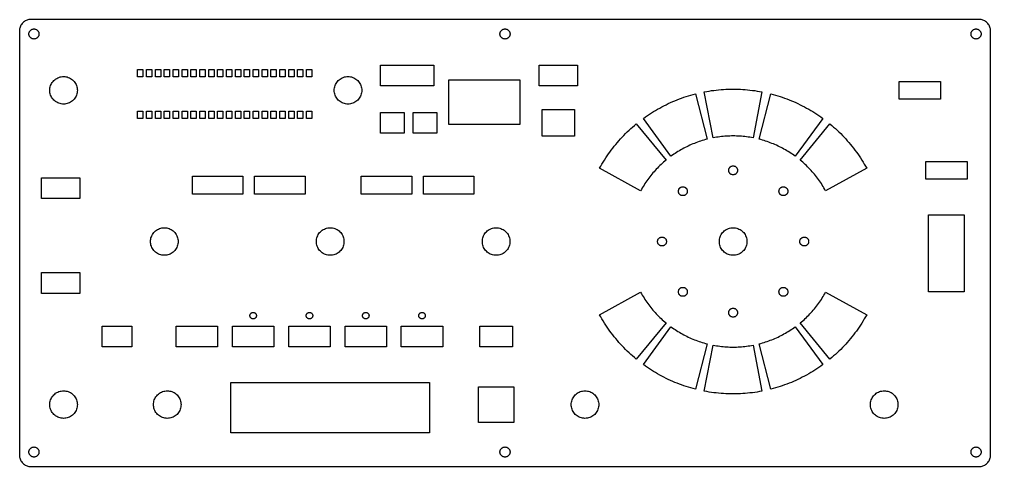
# Model space of a CAD drawing. Extents: x 3 to 331, y 3 to 154.
import ezdxf

# ---------------------------------------------------------------- set-up
doc = ezdxf.new("R2010")
doc.units = 0
doc.layers.get('0').update_dxf_attribs({"linetype": 'CONTINUOUS'})

msp = doc.modelspace()

# ---------------------------------------------------------------- linework, layer by layer
for points in [[(327, 3.1), (327.34, 3.11484), (327.677, 3.15925), (328.009, 3.23289), (328.334, 3.3352), (328.648, 3.4654), (328.95, 3.6225), (329.237, 3.80531), (329.507, 4.01243), (329.758, 4.24228), (329.988, 4.49313), (330.195, 4.76305), (330.377, 5.05), (330.535, 5.35179), (330.665, 5.66612), (330.767, 5.99061), (330.841, 6.32277), (330.885, 6.66009), (330.9, 7), (330.9, 150), (330.885, 150.34), (330.841, 150.677), (330.767, 151.009), (330.665, 151.334), (330.535, 151.648), (330.377, 151.95), (330.195, 152.237), (329.988, 152.507), (329.758, 152.758), (329.507, 152.988), (329.237, 153.195), (328.95, 153.377), (328.648, 153.535), (328.334, 153.665), (328.009, 153.767), (327.677, 153.841), (327.34, 153.885), (327, 153.9), (7, 153.9), (6.66009, 153.885), (6.32277, 153.841), (5.99061, 153.767), (5.66612, 153.665), (5.35179, 153.535), (5.05, 153.377), (4.76305, 153.195), (4.49313, 152.988), (4.24228, 152.758), (4.01243, 152.507), (3.80531, 152.237), (3.6225, 151.95), (3.4654, 151.648), (3.3352, 151.334), (3.23289, 151.009), (3.15925, 150.677), (3.11484, 150.34), (3.1, 150), (3.1, 7), (3.11484, 6.66009), (3.15925, 6.32277), (3.23289, 5.99061), (3.3352, 5.66612), (3.4654, 5.35179), (3.6225, 5.05), (3.80531, 4.76305), (4.01243, 4.49313), (4.24228, 4.24228), (4.49313, 4.01243), (4.76305, 3.80531), (5.05, 3.6225), (5.35179, 3.4654), (5.66612, 3.3352), (5.99061, 3.23289), (6.32277, 3.15925), (6.66009, 3.11484), (7, 3.1)], [(7.85184, 147.306), (7.7048, 147.326), (7.56001, 147.358), (7.41857, 147.403), (7.28155, 147.459), (7.15, 147.528), (7.02492, 147.607), (6.90726, 147.698), (6.79792, 147.798), (6.69772, 147.907), (6.60744, 148.025), (6.52776, 148.15), (6.45928, 148.282), (6.40252, 148.419), (6.35793, 148.56), (6.32583, 148.705), (6.30647, 148.852), (6.3, 149), (6.30647, 149.148), (6.32583, 149.295), (6.35793, 149.44), (6.40252, 149.581), (6.45928, 149.718), (6.52776, 149.85), (6.60744, 149.975), (6.69772, 150.093), (6.79792, 150.202), (6.90726, 150.302), (7.02492, 150.393), (7.15, 150.472), (7.28155, 150.541), (7.41857, 150.597), (7.56001, 150.642), (7.7048, 150.674), (7.85184, 150.694), (8, 150.7), (8.14816, 150.694), (8.2952, 150.674), (8.43999, 150.642), (8.58143, 150.597), (8.71845, 150.541), (8.85, 150.472), (8.97508, 150.393), (9.09274, 150.302), (9.20208, 150.202), (9.30228, 150.093), (9.39256, 149.975), (9.47224, 149.85), (9.54072, 149.718), (9.59748, 149.581), (9.64207, 149.44), (9.67417, 149.295), (9.69353, 149.148), (9.7, 149), (9.69353, 148.852), (9.67417, 148.705), (9.64207, 148.56), (9.59748, 148.419), (9.54072, 148.282), (9.47224, 148.15), (9.39256, 148.025), (9.30228, 147.907), (9.20208, 147.798), (9.09274, 147.698), (8.97508, 147.607), (8.85, 147.528), (8.71845, 147.459), (8.58143, 147.403), (8.43999, 147.358), (8.2952, 147.326), (8.14816, 147.306), (8, 147.3)], [(166.852, 147.306), (166.705, 147.326), (166.56, 147.358), (166.419, 147.403), (166.282, 147.459), (166.15, 147.528), (166.025, 147.607), (165.907, 147.698), (165.798, 147.798), (165.698, 147.907), (165.607, 148.025), (165.528, 148.15), (165.459, 148.282), (165.403, 148.419), (165.358, 148.56), (165.326, 148.705), (165.306, 148.852), (165.3, 149), (165.306, 149.148), (165.326, 149.295), (165.358, 149.44), (165.403, 149.581), (165.459, 149.718), (165.528, 149.85), (165.607, 149.975), (165.698, 150.093), (165.798, 150.202), (165.907, 150.302), (166.025, 150.393), (166.15, 150.472), (166.282, 150.541), (166.419, 150.597), (166.56, 150.642), (166.705, 150.674), (166.852, 150.694), (167, 150.7), (167.148, 150.694), (167.295, 150.674), (167.44, 150.642), (167.581, 150.597), (167.718, 150.541), (167.85, 150.472), (167.975, 150.393), (168.093, 150.302), (168.202, 150.202), (168.302, 150.093), (168.393, 149.975), (168.472, 149.85), (168.541, 149.718), (168.597, 149.581), (168.642, 149.44), (168.674, 149.295), (168.694, 149.148), (168.7, 149), (168.694, 148.852), (168.674, 148.705), (168.642, 148.56), (168.597, 148.419), (168.541, 148.282), (168.472, 148.15), (168.393, 148.025), (168.302, 147.907), (168.202, 147.798), (168.093, 147.698), (167.975, 147.607), (167.85, 147.528), (167.718, 147.459), (167.581, 147.403), (167.44, 147.358), (167.295, 147.326), (167.148, 147.306), (167, 147.3)], [(325.852, 147.306), (325.705, 147.326), (325.56, 147.358), (325.419, 147.403), (325.282, 147.459), (325.15, 147.528), (325.025, 147.607), (324.907, 147.698), (324.798, 147.798), (324.698, 147.907), (324.607, 148.025), (324.528, 148.15), (324.459, 148.282), (324.403, 148.419), (324.358, 148.56), (324.326, 148.705), (324.306, 148.852), (324.3, 149), (324.306, 149.148), (324.326, 149.295), (324.358, 149.44), (324.403, 149.581), (324.459, 149.718), (324.528, 149.85), (324.607, 149.975), (324.698, 150.093), (324.798, 150.202), (324.907, 150.302), (325.025, 150.393), (325.15, 150.472), (325.282, 150.541), (325.419, 150.597), (325.56, 150.642), (325.705, 150.674), (325.852, 150.694), (326, 150.7), (326.148, 150.694), (326.295, 150.674), (326.44, 150.642), (326.581, 150.597), (326.718, 150.541), (326.85, 150.472), (326.975, 150.393), (327.093, 150.302), (327.202, 150.202), (327.302, 150.093), (327.393, 149.975), (327.472, 149.85), (327.541, 149.718), (327.597, 149.581), (327.642, 149.44), (327.674, 149.295), (327.694, 149.148), (327.7, 149), (327.694, 148.852), (327.674, 148.705), (327.642, 148.56), (327.597, 148.419), (327.541, 148.282), (327.472, 148.15), (327.393, 148.025), (327.302, 147.907), (327.202, 147.798), (327.093, 147.698), (326.975, 147.607), (326.85, 147.528), (326.718, 147.459), (326.581, 147.403), (326.44, 147.358), (326.295, 147.326), (326.148, 147.306), (326, 147.3)], [(125, 131.5), (125, 138.5), (143, 138.5), (143, 131.5)], [(178.5, 131.5), (178.5, 138.5), (191.5, 138.5), (191.5, 131.5)], [(17.5947, 125.368), (17.1925, 125.421), (16.7965, 125.508), (16.4096, 125.63), (16.0348, 125.786), (15.675, 125.973), (15.3329, 126.191), (15.011, 126.438), (14.712, 126.712), (14.4379, 127.011), (14.1909, 127.333), (13.973, 127.675), (13.7857, 128.035), (13.6304, 128.41), (13.5084, 128.796), (13.4206, 129.193), (13.3677, 129.595), (13.35, 130), (13.3677, 130.405), (13.4206, 130.807), (13.5084, 131.204), (13.6304, 131.59), (13.7857, 131.965), (13.973, 132.325), (14.1909, 132.667), (14.4379, 132.989), (14.712, 133.288), (15.011, 133.562), (15.3329, 133.809), (15.675, 134.027), (16.0348, 134.214), (16.4096, 134.37), (16.7965, 134.492), (17.1925, 134.579), (17.5947, 134.632), (18, 134.65), (18.4053, 134.632), (18.8075, 134.579), (19.2035, 134.492), (19.5904, 134.37), (19.9652, 134.214), (20.325, 134.027), (20.6671, 133.809), (20.989, 133.562), (21.288, 133.288), (21.5621, 132.989), (21.8091, 132.667), (22.027, 132.325), (22.2143, 131.965), (22.3696, 131.59), (22.4916, 131.204), (22.5794, 130.807), (22.6323, 130.405), (22.65, 130), (22.6323, 129.595), (22.5794, 129.193), (22.4916, 128.796), (22.3696, 128.41), (22.2143, 128.035), (22.027, 127.675), (21.8091, 127.333), (21.5621, 127.011), (21.288, 126.712), (20.989, 126.438), (20.6671, 126.191), (20.325, 125.973), (19.9652, 125.786), (19.5904, 125.63), (19.2035, 125.508), (18.8075, 125.421), (18.4053, 125.368), (18, 125.35)], [(43, 134.5), (43, 137), (44.8, 137), (44.8, 134.5)], [(46, 134.5), (46, 137), (47.8, 137), (47.8, 134.5)], [(49, 134.5), (49, 137), (50.8, 137), (50.8, 134.5)], [(52, 134.5), (52, 137), (53.8, 137), (53.8, 134.5)], [(55, 134.5), (55, 137), (56.8, 137), (56.8, 134.5)], [(58, 134.5), (58, 137), (59.8, 137), (59.8, 134.5)], [(61, 134.5), (61, 137), (62.8, 137), (62.8, 134.5)], [(64, 134.5), (64, 137), (65.8, 137), (65.8, 134.5)], [(67, 134.5), (67, 137), (68.8, 137), (68.8, 134.5)], [(70, 134.5), (70, 137), (71.8, 137), (71.8, 134.5)], [(73, 134.5), (73, 137), (74.8, 137), (74.8, 134.5)], [(76, 134.5), (76, 137), (77.8, 137), (77.8, 134.5)], [(79, 134.5), (79, 137), (80.8, 137), (80.8, 134.5)], [(82, 134.5), (82, 137), (83.8, 137), (83.8, 134.5)], [(85, 134.5), (85, 137), (86.8, 137), (86.8, 134.5)], [(88, 134.5), (88, 137), (89.8, 137), (89.8, 134.5)], [(91, 134.5), (91, 137), (92.8, 137), (92.8, 134.5)], [(94, 134.5), (94, 137), (95.8, 137), (95.8, 134.5)], [(97, 134.5), (97, 137), (98.8, 137), (98.8, 134.5)], [(100, 134.5), (100, 137), (101.8, 137), (101.8, 134.5)], [(113.595, 125.368), (113.193, 125.421), (112.796, 125.508), (112.41, 125.63), (112.035, 125.786), (111.675, 125.973), (111.333, 126.191), (111.011, 126.438), (110.712, 126.712), (110.438, 127.011), (110.191, 127.333), (109.973, 127.675), (109.786, 128.035), (109.63, 128.41), (109.508, 128.796), (109.421, 129.193), (109.368, 129.595), (109.35, 130), (109.368, 130.405), (109.421, 130.807), (109.508, 131.204), (109.63, 131.59), (109.786, 131.965), (109.973, 132.325), (110.191, 132.667), (110.438, 132.989), (110.712, 133.288), (111.011, 133.562), (111.333, 133.809), (111.675, 134.027), (112.035, 134.214), (112.41, 134.37), (112.796, 134.492), (113.193, 134.579), (113.595, 134.632), (114, 134.65), (114.405, 134.632), (114.807, 134.579), (115.204, 134.492), (115.59, 134.37), (115.965, 134.214), (116.325, 134.027), (116.667, 133.809), (116.989, 133.562), (117.288, 133.288), (117.562, 132.989), (117.809, 132.667), (118.027, 132.325), (118.214, 131.965), (118.37, 131.59), (118.492, 131.204), (118.579, 130.807), (118.632, 130.405), (118.65, 130), (118.632, 129.595), (118.579, 129.193), (118.492, 128.796), (118.37, 128.41), (118.214, 128.035), (118.027, 127.675), (117.809, 127.333), (117.562, 127.011), (117.288, 126.712), (116.989, 126.438), (116.667, 126.191), (116.325, 125.973), (115.965, 125.786), (115.59, 125.63), (115.204, 125.508), (114.807, 125.421), (114.405, 125.368), (114, 125.35)], [(148, 118.5), (148, 133.5), (172, 133.5), (172, 118.5)], [(300, 127), (300, 133), (314, 133), (314, 127)], [(213.715, 120.531), (214.377, 121.006), (215.047, 121.47), (215.724, 121.924), (216.408, 122.366), (217.099, 122.798), (217.797, 123.219), (218.501, 123.629), (219.212, 124.028), (219.929, 124.415), (220.652, 124.791), (221.38, 125.155), (222.115, 125.508), (222.855, 125.849), (223.6, 126.179), (224.351, 126.496), (225.106, 126.802), (225.866, 127.095), (226.631, 127.376), (227.4, 127.646), (228.173, 127.903), (228.951, 128.148), (229.732, 128.38), (230.516, 128.6), (231.304, 128.807), (235.207, 113.497), (234.661, 113.353), (234.118, 113.201), (233.577, 113.04), (233.038, 112.87), (232.503, 112.692), (231.97, 112.506), (231.441, 112.311), (230.914, 112.108), (230.391, 111.896), (229.871, 111.676), (229.355, 111.448), (228.842, 111.212), (228.334, 110.968), (227.829, 110.715), (227.328, 110.455), (226.831, 110.187), (226.339, 109.91), (225.851, 109.627), (225.368, 109.335), (224.89, 109.036), (224.416, 108.729), (223.947, 108.415), (223.483, 108.093), (223.025, 107.764)], [(250.177, 114.06), (249.62, 114.154), (249.062, 114.238), (248.503, 114.314), (247.943, 114.381), (247.381, 114.439), (246.819, 114.488), (246.256, 114.528), (245.693, 114.56), (245.129, 114.582), (244.564, 114.596), (244, 114.6), (243.436, 114.596), (242.871, 114.582), (242.307, 114.56), (241.744, 114.528), (241.181, 114.488), (240.619, 114.439), (240.057, 114.381), (239.497, 114.314), (238.938, 114.238), (238.38, 114.154), (237.823, 114.06), (237.268, 113.958), (234.28, 129.473), (235.082, 129.62), (235.885, 129.755), (236.691, 129.878), (237.499, 129.987), (238.308, 130.084), (239.118, 130.168), (239.93, 130.239), (240.743, 130.297), (241.556, 130.342), (242.371, 130.374), (243.185, 130.394), (244, 130.4), (244.815, 130.394), (245.629, 130.374), (246.444, 130.342), (247.257, 130.297), (248.07, 130.239), (248.882, 130.168), (249.692, 130.084), (250.501, 129.987), (251.309, 129.878), (252.115, 129.755), (252.918, 129.62), (253.72, 129.473), (250.732, 113.958)], [(264.517, 108.093), (264.053, 108.415), (263.584, 108.729), (263.11, 109.036), (262.632, 109.335), (262.149, 109.627), (261.661, 109.91), (261.169, 110.187), (260.672, 110.455), (260.171, 110.715), (259.666, 110.968), (259.158, 111.212), (258.645, 111.448), (258.129, 111.676), (257.609, 111.896), (257.086, 112.108), (256.559, 112.311), (256.03, 112.506), (255.497, 112.692), (254.962, 112.87), (254.423, 113.04), (253.882, 113.201), (253.339, 113.353), (252.793, 113.497), (256.696, 128.807), (257.484, 128.6), (258.268, 128.38), (259.049, 128.148), (259.827, 127.903), (260.6, 127.646), (261.369, 127.376), (262.134, 127.095), (262.894, 126.802), (263.649, 126.496), (264.4, 126.179), (265.145, 125.849), (265.885, 125.508), (266.62, 125.155), (267.348, 124.791), (268.071, 124.415), (268.788, 124.028), (269.499, 123.629), (270.203, 123.219), (270.901, 122.798), (271.592, 122.366), (272.276, 121.924), (272.953, 121.47), (273.623, 121.006), (274.285, 120.531), (264.975, 107.764)], [(43, 120.5), (43, 123), (44.8, 123), (44.8, 120.5)], [(46, 120.5), (46, 123), (47.8, 123), (47.8, 120.5)], [(49, 120.5), (49, 123), (50.8, 123), (50.8, 120.5)], [(52, 120.5), (52, 123), (53.8, 123), (53.8, 120.5)], [(55, 120.5), (55, 123), (56.8, 123), (56.8, 120.5)], [(58, 120.5), (58, 123), (59.8, 123), (59.8, 120.5)], [(61, 120.5), (61, 123), (62.8, 123), (62.8, 120.5)], [(64, 120.5), (64, 123), (65.8, 123), (65.8, 120.5)], [(67, 120.5), (67, 123), (68.8, 123), (68.8, 120.5)], [(70, 120.5), (70, 123), (71.8, 123), (71.8, 120.5)], [(73, 120.5), (73, 123), (74.8, 123), (74.8, 120.5)], [(76, 120.5), (76, 123), (77.8, 123), (77.8, 120.5)], [(79, 120.5), (79, 123), (80.8, 123), (80.8, 120.5)], [(82, 120.5), (82, 123), (83.8, 123), (83.8, 120.5)], [(85, 120.5), (85, 123), (86.8, 123), (86.8, 120.5)], [(88, 120.5), (88, 123), (89.8, 123), (89.8, 120.5)], [(91, 120.5), (91, 123), (92.8, 123), (92.8, 120.5)], [(94, 120.5), (94, 123), (95.8, 123), (95.8, 120.5)], [(97, 120.5), (97, 123), (98.8, 123), (98.8, 120.5)], [(100, 120.5), (100, 123), (101.8, 123), (101.8, 120.5)], [(125, 115.5), (125, 122.5), (133, 122.5), (133, 115.5)], [(136, 115.5), (136, 122.5), (144, 122.5), (144, 115.5)], [(179.5, 114.5), (179.5, 123.5), (190.5, 123.5), (190.5, 114.5)], [(198.915, 103.683), (199.312, 104.395), (199.72, 105.1), (200.139, 105.799), (200.57, 106.491), (201.011, 107.176), (201.463, 107.854), (201.926, 108.525), (202.399, 109.188), (202.883, 109.844), (203.377, 110.492), (203.881, 111.132), (204.396, 111.764), (204.92, 112.387), (205.454, 113.003), (205.998, 113.609), (206.551, 114.208), (207.114, 114.797), (207.686, 115.377), (208.268, 115.948), (208.858, 116.51), (209.457, 117.062), (210.065, 117.605), (210.681, 118.138), (211.306, 118.662), (221.356, 106.47), (220.923, 106.107), (220.496, 105.738), (220.075, 105.362), (219.66, 104.98), (219.252, 104.591), (218.849, 104.195), (218.453, 103.793), (218.063, 103.385), (217.68, 102.971), (217.303, 102.55), (216.933, 102.124), (216.57, 101.692), (216.213, 101.255), (215.864, 100.811), (215.522, 100.363), (215.187, 99.9084), (214.859, 99.449), (214.538, 98.9845), (214.225, 98.5149), (213.92, 98.0404), (213.622, 97.5612), (213.331, 97.0773), (213.049, 96.5888), (212.774, 96.096)], [(274.951, 96.5888), (274.669, 97.0773), (274.378, 97.5612), (274.08, 98.0404), (273.775, 98.5149), (273.462, 98.9845), (273.141, 99.449), (272.813, 99.9084), (272.478, 100.363), (272.136, 100.811), (271.787, 101.255), (271.43, 101.692), (271.067, 102.124), (270.697, 102.55), (270.32, 102.971), (269.937, 103.385), (269.547, 103.793), (269.151, 104.195), (268.748, 104.591), (268.34, 104.98), (267.925, 105.362), (267.504, 105.738), (267.077, 106.107), (266.644, 106.47), (276.694, 118.662), (277.319, 118.138), (277.935, 117.605), (278.543, 117.062), (279.142, 116.51), (279.732, 115.948), (280.314, 115.377), (280.886, 114.797), (281.449, 114.208), (282.002, 113.609), (282.546, 113.003), (283.08, 112.387), (283.604, 111.764), (284.119, 111.132), (284.623, 110.492), (285.117, 109.844), (285.601, 109.188), (286.074, 108.525), (286.537, 107.854), (286.989, 107.176), (287.43, 106.491), (287.861, 105.799), (288.28, 105.1), (288.688, 104.395), (289.085, 103.683), (275.226, 96.096)], [(309, 100), (309, 106), (323, 106), (323, 100)], [(243.869, 101.506), (243.74, 101.523), (243.612, 101.551), (243.487, 101.59), (243.366, 101.641), (243.25, 101.701), (243.14, 101.771), (243.036, 101.851), (242.939, 101.939), (242.851, 102.036), (242.771, 102.14), (242.701, 102.25), (242.641, 102.366), (242.59, 102.487), (242.551, 102.612), (242.523, 102.74), (242.506, 102.869), (242.5, 103), (242.506, 103.131), (242.523, 103.26), (242.551, 103.388), (242.59, 103.513), (242.641, 103.634), (242.701, 103.75), (242.771, 103.86), (242.851, 103.964), (242.939, 104.061), (243.036, 104.149), (243.14, 104.229), (243.25, 104.299), (243.366, 104.359), (243.487, 104.41), (243.612, 104.449), (243.74, 104.477), (243.869, 104.494), (244, 104.5), (244.131, 104.494), (244.26, 104.477), (244.388, 104.449), (244.513, 104.41), (244.634, 104.359), (244.75, 104.299), (244.86, 104.229), (244.964, 104.149), (245.061, 104.061), (245.149, 103.964), (245.229, 103.86), (245.299, 103.75), (245.359, 103.634), (245.41, 103.513), (245.449, 103.388), (245.477, 103.26), (245.494, 103.131), (245.5, 103), (245.494, 102.869), (245.477, 102.74), (245.449, 102.612), (245.41, 102.487), (245.359, 102.366), (245.299, 102.25), (245.229, 102.14), (245.149, 102.036), (245.061, 101.939), (244.964, 101.851), (244.86, 101.771), (244.75, 101.701), (244.634, 101.641), (244.513, 101.59), (244.388, 101.551), (244.26, 101.523), (244.131, 101.506), (244, 101.5)], [(10.5, 93.5), (10.5, 100.5), (23.5, 100.5), (23.5, 93.5)], [(61.5, 95), (61.5, 101), (78.5, 101), (78.5, 95)], [(82.5, 95), (82.5, 101), (99.5, 101), (99.5, 95)], [(118.5, 95), (118.5, 101), (135.5, 101), (135.5, 95)], [(139.5, 95), (139.5, 101), (156.5, 101), (156.5, 95)], [(226.899, 94.4763), (226.769, 94.4934), (226.641, 94.5217), (226.516, 94.561), (226.396, 94.6111), (226.279, 94.6715), (226.169, 94.7418), (226.065, 94.8215), (225.969, 94.9099), (225.88, 95.0064), (225.801, 95.1102), (225.73, 95.2206), (225.67, 95.3366), (225.62, 95.4575), (225.581, 95.5823), (225.552, 95.7101), (225.535, 95.8398), (225.529, 95.9706), (225.535, 96.1013), (225.552, 96.231), (225.581, 96.3588), (225.62, 96.4836), (225.67, 96.6045), (225.73, 96.7206), (225.801, 96.8309), (225.88, 96.9347), (225.969, 97.0312), (226.065, 97.1196), (226.169, 97.1993), (226.279, 97.2696), (226.396, 97.33), (226.516, 97.3801), (226.641, 97.4195), (226.769, 97.4478), (226.899, 97.4649), (227.029, 97.4706), (227.16, 97.4649), (227.29, 97.4478), (227.418, 97.4195), (227.542, 97.3801), (227.663, 97.33), (227.779, 97.2696), (227.89, 97.1993), (227.994, 97.1196), (228.09, 97.0312), (228.179, 96.9347), (228.258, 96.8309), (228.328, 96.7206), (228.389, 96.6045), (228.439, 96.4836), (228.478, 96.3588), (228.507, 96.231), (228.524, 96.1013), (228.529, 95.9706), (228.524, 95.8398), (228.507, 95.7101), (228.478, 95.5823), (228.439, 95.4575), (228.389, 95.3366), (228.328, 95.2206), (228.258, 95.1102), (228.179, 95.0064), (228.09, 94.9099), (227.994, 94.8215), (227.89, 94.7418), (227.779, 94.6715), (227.663, 94.6111), (227.542, 94.561), (227.418, 94.5217), (227.29, 94.4934), (227.16, 94.4763), (227.029, 94.4706)], [(260.84, 94.4763), (260.71, 94.4934), (260.582, 94.5217), (260.458, 94.561), (260.337, 94.6111), (260.221, 94.6715), (260.11, 94.7418), (260.006, 94.8215), (259.91, 94.9099), (259.821, 95.0064), (259.742, 95.1102), (259.672, 95.2206), (259.611, 95.3366), (259.561, 95.4575), (259.522, 95.5823), (259.493, 95.7101), (259.476, 95.8398), (259.471, 95.9706), (259.476, 96.1013), (259.493, 96.231), (259.522, 96.3588), (259.561, 96.4836), (259.611, 96.6045), (259.672, 96.7206), (259.742, 96.8309), (259.821, 96.9347), (259.91, 97.0312), (260.006, 97.1196), (260.11, 97.1993), (260.221, 97.2696), (260.337, 97.33), (260.458, 97.3801), (260.582, 97.4195), (260.71, 97.4478), (260.84, 97.4649), (260.971, 97.4706), (261.101, 97.4649), (261.231, 97.4478), (261.359, 97.4195), (261.484, 97.3801), (261.604, 97.33), (261.721, 97.2696), (261.831, 97.1993), (261.935, 97.1196), (262.031, 97.0312), (262.12, 96.9347), (262.199, 96.8309), (262.27, 96.7206), (262.33, 96.6045), (262.38, 96.4836), (262.419, 96.3588), (262.448, 96.231), (262.465, 96.1013), (262.471, 95.9706), (262.465, 95.8398), (262.448, 95.7101), (262.419, 95.5823), (262.38, 95.4575), (262.33, 95.3366), (262.27, 95.2206), (262.199, 95.1102), (262.12, 95.0064), (262.031, 94.9099), (261.935, 94.8215), (261.831, 94.7418), (261.721, 94.6715), (261.604, 94.6111), (261.484, 94.561), (261.359, 94.5217), (261.231, 94.4934), (261.101, 94.4763), (260.971, 94.4706)], [(310, 62), (310, 88), (322, 88), (322, 62)], [(51.5947, 74.3677), (51.1925, 74.4206), (50.7965, 74.5084), (50.4096, 74.6304), (50.0348, 74.7857), (49.675, 74.973), (49.3329, 75.1909), (49.011, 75.4379), (48.712, 75.712), (48.4379, 76.011), (48.1909, 76.3329), (47.973, 76.675), (47.7857, 77.0348), (47.6304, 77.4096), (47.5084, 77.7965), (47.4206, 78.1925), (47.3677, 78.5947), (47.35, 79), (47.3677, 79.4053), (47.4206, 79.8075), (47.5084, 80.2035), (47.6304, 80.5904), (47.7857, 80.9652), (47.973, 81.325), (48.1909, 81.6671), (48.4379, 81.989), (48.712, 82.288), (49.011, 82.5621), (49.3329, 82.8091), (49.675, 83.027), (50.0348, 83.2143), (50.4096, 83.3696), (50.7965, 83.4916), (51.1925, 83.5794), (51.5947, 83.6323), (52, 83.65), (52.4053, 83.6323), (52.8075, 83.5794), (53.2035, 83.4916), (53.5904, 83.3696), (53.9652, 83.2143), (54.325, 83.027), (54.6671, 82.8091), (54.989, 82.5621), (55.288, 82.288), (55.5621, 81.989), (55.8091, 81.6671), (56.027, 81.325), (56.2143, 80.9652), (56.3696, 80.5904), (56.4916, 80.2035), (56.5794, 79.8075), (56.6323, 79.4053), (56.65, 79), (56.6323, 78.5947), (56.5794, 78.1925), (56.4916, 77.7965), (56.3696, 77.4096), (56.2143, 77.0348), (56.027, 76.675), (55.8091, 76.3329), (55.5621, 76.011), (55.288, 75.712), (54.989, 75.4379), (54.6671, 75.1909), (54.325, 74.973), (53.9652, 74.7857), (53.5904, 74.6304), (53.2035, 74.5084), (52.8075, 74.4206), (52.4053, 74.3677), (52, 74.35)], [(107.595, 74.3677), (107.193, 74.4206), (106.796, 74.5084), (106.41, 74.6304), (106.035, 74.7857), (105.675, 74.973), (105.333, 75.1909), (105.011, 75.4379), (104.712, 75.712), (104.438, 76.011), (104.191, 76.3329), (103.973, 76.675), (103.786, 77.0348), (103.63, 77.4096), (103.508, 77.7965), (103.421, 78.1925), (103.368, 78.5947), (103.35, 79), (103.368, 79.4053), (103.421, 79.8075), (103.508, 80.2035), (103.63, 80.5904), (103.786, 80.9652), (103.973, 81.325), (104.191, 81.6671), (104.438, 81.989), (104.712, 82.288), (105.011, 82.5621), (105.333, 82.8091), (105.675, 83.027), (106.035, 83.2143), (106.41, 83.3696), (106.796, 83.4916), (107.193, 83.5794), (107.595, 83.6323), (108, 83.65), (108.405, 83.6323), (108.807, 83.5794), (109.204, 83.4916), (109.59, 83.3696), (109.965, 83.2143), (110.325, 83.027), (110.667, 82.8091), (110.989, 82.5621), (111.288, 82.288), (111.562, 81.989), (111.809, 81.6671), (112.027, 81.325), (112.214, 80.9652), (112.37, 80.5904), (112.492, 80.2035), (112.579, 79.8075), (112.632, 79.4053), (112.65, 79), (112.632, 78.5947), (112.579, 78.1925), (112.492, 77.7965), (112.37, 77.4096), (112.214, 77.0348), (112.027, 76.675), (111.809, 76.3329), (111.562, 76.011), (111.288, 75.712), (110.989, 75.4379), (110.667, 75.1909), (110.325, 74.973), (109.965, 74.7857), (109.59, 74.6304), (109.204, 74.5084), (108.807, 74.4206), (108.405, 74.3677), (108, 74.35)], [(163.595, 74.3677), (163.193, 74.4206), (162.796, 74.5084), (162.41, 74.6304), (162.035, 74.7857), (161.675, 74.973), (161.333, 75.1909), (161.011, 75.4379), (160.712, 75.712), (160.438, 76.011), (160.191, 76.3329), (159.973, 76.675), (159.786, 77.0348), (159.63, 77.4096), (159.508, 77.7965), (159.421, 78.1925), (159.368, 78.5947), (159.35, 79), (159.368, 79.4053), (159.421, 79.8075), (159.508, 80.2035), (159.63, 80.5904), (159.786, 80.9652), (159.973, 81.325), (160.191, 81.6671), (160.438, 81.989), (160.712, 82.288), (161.011, 82.5621), (161.333, 82.8091), (161.675, 83.027), (162.035, 83.2143), (162.41, 83.3696), (162.796, 83.4916), (163.193, 83.5794), (163.595, 83.6323), (164, 83.65), (164.405, 83.6323), (164.807, 83.5794), (165.204, 83.4916), (165.59, 83.3696), (165.965, 83.2143), (166.325, 83.027), (166.667, 82.8091), (166.989, 82.5621), (167.288, 82.288), (167.562, 81.989), (167.809, 81.6671), (168.027, 81.325), (168.214, 80.9652), (168.37, 80.5904), (168.492, 80.2035), (168.579, 79.8075), (168.632, 79.4053), (168.65, 79), (168.632, 78.5947), (168.579, 78.1925), (168.492, 77.7965), (168.37, 77.4096), (168.214, 77.0348), (168.027, 76.675), (167.809, 76.3329), (167.562, 76.011), (167.288, 75.712), (166.989, 75.4379), (166.667, 75.1909), (166.325, 74.973), (165.965, 74.7857), (165.59, 74.6304), (165.204, 74.5084), (164.807, 74.4206), (164.405, 74.3677), (164, 74.35)], [(243.595, 74.3677), (243.193, 74.4206), (242.796, 74.5084), (242.41, 74.6304), (242.035, 74.7857), (241.675, 74.973), (241.333, 75.1909), (241.011, 75.4379), (240.712, 75.712), (240.438, 76.011), (240.191, 76.3329), (239.973, 76.675), (239.786, 77.0348), (239.63, 77.4096), (239.508, 77.7965), (239.421, 78.1925), (239.368, 78.5947), (239.35, 79), (239.368, 79.4053), (239.421, 79.8075), (239.508, 80.2035), (239.63, 80.5904), (239.786, 80.9652), (239.973, 81.325), (240.191, 81.6671), (240.438, 81.989), (240.712, 82.288), (241.011, 82.5621), (241.333, 82.8091), (241.675, 83.027), (242.035, 83.2143), (242.41, 83.3696), (242.796, 83.4916), (243.193, 83.5794), (243.595, 83.6323), (244, 83.65), (244.405, 83.6323), (244.807, 83.5794), (245.204, 83.4916), (245.59, 83.3696), (245.965, 83.2143), (246.325, 83.027), (246.667, 82.8091), (246.989, 82.5621), (247.288, 82.288), (247.562, 81.989), (247.809, 81.6671), (248.027, 81.325), (248.214, 80.9652), (248.37, 80.5904), (248.492, 80.2035), (248.579, 79.8075), (248.632, 79.4053), (248.65, 79), (248.632, 78.5947), (248.579, 78.1925), (248.492, 77.7965), (248.37, 77.4096), (248.214, 77.0348), (248.027, 76.675), (247.809, 76.3329), (247.562, 76.011), (247.288, 75.712), (246.989, 75.4379), (246.667, 75.1909), (246.325, 74.973), (245.965, 74.7857), (245.59, 74.6304), (245.204, 74.5084), (244.807, 74.4206), (244.405, 74.3677), (244, 74.35)], [(219.869, 77.5057), (219.74, 77.5228), (219.612, 77.5511), (219.487, 77.5905), (219.366, 77.6405), (219.25, 77.701), (219.14, 77.7713), (219.036, 77.8509), (218.939, 77.9393), (218.851, 78.0358), (218.771, 78.1396), (218.701, 78.25), (218.641, 78.3661), (218.59, 78.487), (218.551, 78.6118), (218.523, 78.7395), (218.506, 78.8693), (218.5, 79), (218.506, 79.1307), (218.523, 79.2605), (218.551, 79.3882), (218.59, 79.513), (218.641, 79.6339), (218.701, 79.75), (218.771, 79.8604), (218.851, 79.9642), (218.939, 80.0607), (219.036, 80.1491), (219.14, 80.2287), (219.25, 80.299), (219.366, 80.3595), (219.487, 80.4095), (219.612, 80.4489), (219.74, 80.4772), (219.869, 80.4943), (220, 80.5), (220.131, 80.4943), (220.26, 80.4772), (220.388, 80.4489), (220.513, 80.4095), (220.634, 80.3595), (220.75, 80.299), (220.86, 80.2287), (220.964, 80.1491), (221.061, 80.0607), (221.149, 79.9642), (221.229, 79.8604), (221.299, 79.75), (221.359, 79.6339), (221.41, 79.513), (221.449, 79.3882), (221.477, 79.2605), (221.494, 79.1307), (221.5, 79), (221.494, 78.8693), (221.477, 78.7395), (221.449, 78.6118), (221.41, 78.487), (221.359, 78.3661), (221.299, 78.25), (221.229, 78.1396), (221.149, 78.0358), (221.061, 77.9393), (220.964, 77.8509), (220.86, 77.7713), (220.75, 77.701), (220.634, 77.6405), (220.513, 77.5905), (220.388, 77.5511), (220.26, 77.5228), (220.131, 77.5057), (220, 77.5)], [(267.869, 77.5057), (267.74, 77.5228), (267.612, 77.5511), (267.487, 77.5905), (267.366, 77.6405), (267.25, 77.701), (267.14, 77.7713), (267.036, 77.8509), (266.939, 77.9393), (266.851, 78.0358), (266.771, 78.1396), (266.701, 78.25), (266.641, 78.3661), (266.59, 78.487), (266.551, 78.6118), (266.523, 78.7395), (266.506, 78.8693), (266.5, 79), (266.506, 79.1307), (266.523, 79.2605), (266.551, 79.3882), (266.59, 79.513), (266.641, 79.6339), (266.701, 79.75), (266.771, 79.8604), (266.851, 79.9642), (266.939, 80.0607), (267.036, 80.1491), (267.14, 80.2287), (267.25, 80.299), (267.366, 80.3595), (267.487, 80.4095), (267.612, 80.4489), (267.74, 80.4772), (267.869, 80.4943), (268, 80.5), (268.131, 80.4943), (268.26, 80.4772), (268.388, 80.4489), (268.513, 80.4095), (268.634, 80.3595), (268.75, 80.299), (268.86, 80.2287), (268.964, 80.1491), (269.061, 80.0607), (269.149, 79.9642), (269.229, 79.8604), (269.299, 79.75), (269.359, 79.6339), (269.41, 79.513), (269.449, 79.3882), (269.477, 79.2605), (269.494, 79.1307), (269.5, 79), (269.494, 78.8693), (269.477, 78.7395), (269.449, 78.6118), (269.41, 78.487), (269.359, 78.3661), (269.299, 78.25), (269.229, 78.1396), (269.149, 78.0358), (269.061, 77.9393), (268.964, 77.8509), (268.86, 77.7713), (268.75, 77.701), (268.634, 77.6405), (268.513, 77.5905), (268.388, 77.5511), (268.26, 77.5228), (268.131, 77.5057), (268, 77.5)], [(10.5, 61.5), (10.5, 68.5), (23.5, 68.5), (23.5, 61.5)], [(226.899, 60.5351), (226.769, 60.5522), (226.641, 60.5805), (226.516, 60.6199), (226.396, 60.67), (226.279, 60.7304), (226.169, 60.8007), (226.065, 60.8804), (225.969, 60.9688), (225.88, 61.0653), (225.801, 61.1691), (225.73, 61.2794), (225.67, 61.3955), (225.62, 61.5164), (225.581, 61.6412), (225.552, 61.769), (225.535, 61.8987), (225.529, 62.0294), (225.535, 62.1602), (225.552, 62.2899), (225.581, 62.4177), (225.62, 62.5425), (225.67, 62.6634), (225.73, 62.7794), (225.801, 62.8898), (225.88, 62.9936), (225.969, 63.0901), (226.065, 63.1785), (226.169, 63.2582), (226.279, 63.3285), (226.396, 63.3889), (226.516, 63.439), (226.641, 63.4783), (226.769, 63.5066), (226.899, 63.5237), (227.029, 63.5294), (227.16, 63.5237), (227.29, 63.5066), (227.418, 63.4783), (227.542, 63.439), (227.663, 63.3889), (227.779, 63.3285), (227.89, 63.2582), (227.994, 63.1785), (228.09, 63.0901), (228.179, 62.9936), (228.258, 62.8898), (228.328, 62.7794), (228.389, 62.6634), (228.439, 62.5425), (228.478, 62.4177), (228.507, 62.2899), (228.524, 62.1602), (228.529, 62.0294), (228.524, 61.8987), (228.507, 61.769), (228.478, 61.6412), (228.439, 61.5164), (228.389, 61.3955), (228.328, 61.2794), (228.258, 61.1691), (228.179, 61.0653), (228.09, 60.9688), (227.994, 60.8804), (227.89, 60.8007), (227.779, 60.7304), (227.663, 60.67), (227.542, 60.6199), (227.418, 60.5805), (227.29, 60.5522), (227.16, 60.5351), (227.029, 60.5294)], [(260.84, 60.5351), (260.71, 60.5522), (260.582, 60.5805), (260.458, 60.6199), (260.337, 60.67), (260.221, 60.7304), (260.11, 60.8007), (260.006, 60.8804), (259.91, 60.9688), (259.821, 61.0653), (259.742, 61.1691), (259.672, 61.2794), (259.611, 61.3955), (259.561, 61.5164), (259.522, 61.6412), (259.493, 61.769), (259.476, 61.8987), (259.471, 62.0294), (259.476, 62.1602), (259.493, 62.2899), (259.522, 62.4177), (259.561, 62.5425), (259.611, 62.6634), (259.672, 62.7794), (259.742, 62.8898), (259.821, 62.9936), (259.91, 63.0901), (260.006, 63.1785), (260.11, 63.2582), (260.221, 63.3285), (260.337, 63.3889), (260.458, 63.439), (260.582, 63.4783), (260.71, 63.5066), (260.84, 63.5237), (260.971, 63.5294), (261.101, 63.5237), (261.231, 63.5066), (261.359, 63.4783), (261.484, 63.439), (261.604, 63.3889), (261.721, 63.3285), (261.831, 63.2582), (261.935, 63.1785), (262.031, 63.0901), (262.12, 62.9936), (262.199, 62.8898), (262.27, 62.7794), (262.33, 62.6634), (262.38, 62.5425), (262.419, 62.4177), (262.448, 62.2899), (262.465, 62.1602), (262.471, 62.0294), (262.465, 61.8987), (262.448, 61.769), (262.419, 61.6412), (262.38, 61.5164), (262.33, 61.3955), (262.27, 61.2794), (262.199, 61.1691), (262.12, 61.0653), (262.031, 60.9688), (261.935, 60.8804), (261.831, 60.8007), (261.721, 60.7304), (261.604, 60.67), (261.484, 60.6199), (261.359, 60.5805), (261.231, 60.5522), (261.101, 60.5351), (260.971, 60.5294)], [(210.681, 39.8618), (210.065, 40.3949), (209.457, 40.9377), (208.858, 41.4901), (208.268, 42.0519), (207.686, 42.623), (207.114, 43.2032), (206.551, 43.7925), (205.998, 44.3906), (205.454, 44.9974), (204.92, 45.6127), (204.396, 46.2364), (203.881, 46.8684), (203.377, 47.5084), (202.883, 48.1563), (202.399, 48.812), (201.926, 49.4753), (201.463, 50.146), (201.011, 50.824), (200.57, 51.509), (200.139, 52.201), (199.72, 52.8996), (199.312, 53.6049), (198.915, 54.3165), (212.774, 61.904), (213.049, 61.4112), (213.331, 60.9227), (213.622, 60.4388), (213.92, 59.9596), (214.225, 59.4851), (214.538, 59.0155), (214.859, 58.551), (215.187, 58.0916), (215.522, 57.6375), (215.864, 57.1887), (216.213, 56.7454), (216.57, 56.3077), (216.933, 55.8757), (217.303, 55.4495), (217.68, 55.0293), (218.063, 54.615), (218.453, 54.2069), (218.849, 53.805), (219.252, 53.4095), (219.66, 53.0204), (220.075, 52.6378), (220.496, 52.2618), (220.923, 51.8926), (221.356, 51.5302), (211.306, 39.3385)], [(266.644, 51.5302), (267.077, 51.8926), (267.504, 52.2618), (267.925, 52.6378), (268.34, 53.0204), (268.748, 53.4095), (269.151, 53.805), (269.547, 54.2069), (269.937, 54.615), (270.32, 55.0293), (270.697, 55.4495), (271.067, 55.8757), (271.43, 56.3077), (271.787, 56.7454), (272.136, 57.1887), (272.478, 57.6375), (272.813, 58.0916), (273.141, 58.551), (273.462, 59.0155), (273.775, 59.4851), (274.08, 59.9596), (274.378, 60.4388), (274.669, 60.9227), (274.951, 61.4112), (275.226, 61.904), (289.085, 54.3165), (288.688, 53.6049), (288.28, 52.8996), (287.861, 52.201), (287.43, 51.509), (286.989, 50.824), (286.537, 50.146), (286.074, 49.4753), (285.601, 48.812), (285.117, 48.1563), (284.623, 47.5084), (284.119, 46.8684), (283.604, 46.2364), (283.08, 45.6127), (282.546, 44.9974), (282.002, 44.3906), (281.449, 43.7925), (280.886, 43.2032), (280.314, 42.623), (279.732, 42.0519), (279.142, 41.4901), (278.543, 40.9377), (277.935, 40.3949), (277.319, 39.8618), (276.694, 39.3385)], [(243.869, 53.5057), (243.74, 53.5228), (243.612, 53.5511), (243.487, 53.5905), (243.366, 53.6405), (243.25, 53.701), (243.14, 53.7713), (243.036, 53.8509), (242.939, 53.9393), (242.851, 54.0358), (242.771, 54.1396), (242.701, 54.25), (242.641, 54.3661), (242.59, 54.487), (242.551, 54.6118), (242.523, 54.7395), (242.506, 54.8693), (242.5, 55), (242.506, 55.1307), (242.523, 55.2605), (242.551, 55.3882), (242.59, 55.513), (242.641, 55.6339), (242.701, 55.75), (242.771, 55.8604), (242.851, 55.9642), (242.939, 56.0607), (243.036, 56.1491), (243.14, 56.2287), (243.25, 56.299), (243.366, 56.3595), (243.487, 56.4095), (243.612, 56.4489), (243.74, 56.4772), (243.869, 56.4943), (244, 56.5), (244.131, 56.4943), (244.26, 56.4772), (244.388, 56.4489), (244.513, 56.4095), (244.634, 56.3595), (244.75, 56.299), (244.86, 56.2287), (244.964, 56.1491), (245.061, 56.0607), (245.149, 55.9642), (245.229, 55.8604), (245.299, 55.75), (245.359, 55.6339), (245.41, 55.513), (245.449, 55.3882), (245.477, 55.2605), (245.494, 55.1307), (245.5, 55), (245.494, 54.8693), (245.477, 54.7395), (245.449, 54.6118), (245.41, 54.487), (245.359, 54.3661), (245.299, 54.25), (245.229, 54.1396), (245.149, 54.0358), (245.061, 53.9393), (244.964, 53.8509), (244.86, 53.7713), (244.75, 53.701), (244.634, 53.6405), (244.513, 53.5905), (244.388, 53.5511), (244.26, 53.5228), (244.131, 53.5057), (244, 53.5)], [(81.9041, 52.9042), (81.809, 52.9167), (81.7153, 52.9375), (81.6238, 52.9663), (81.5351, 53.0031), (81.45, 53.0474), (81.3691, 53.0989), (81.2929, 53.1574), (81.2222, 53.2222), (81.1574, 53.2929), (81.0989, 53.3691), (81.0474, 53.45), (81.0031, 53.5351), (80.9663, 53.6238), (80.9375, 53.7153), (80.9167, 53.809), (80.9042, 53.9041), (80.9, 54), (80.9042, 54.0959), (80.9167, 54.191), (80.9375, 54.2847), (80.9663, 54.3762), (81.0031, 54.4649), (81.0474, 54.55), (81.0989, 54.6309), (81.1574, 54.7071), (81.2222, 54.7778), (81.2929, 54.8426), (81.3691, 54.9011), (81.45, 54.9526), (81.5351, 54.9969), (81.6238, 55.0337), (81.7153, 55.0625), (81.809, 55.0833), (81.9041, 55.0958), (82, 55.1), (82.0959, 55.0958), (82.191, 55.0833), (82.2847, 55.0625), (82.3762, 55.0337), (82.4649, 54.9969), (82.55, 54.9526), (82.6309, 54.9011), (82.7071, 54.8426), (82.7778, 54.7778), (82.8426, 54.7071), (82.9011, 54.6309), (82.9526, 54.55), (82.9969, 54.4649), (83.0337, 54.3762), (83.0625, 54.2847), (83.0833, 54.191), (83.0958, 54.0959), (83.1, 54), (83.0958, 53.9041), (83.0833, 53.809), (83.0625, 53.7153), (83.0337, 53.6238), (82.9969, 53.5351), (82.9526, 53.45), (82.9011, 53.3691), (82.8426, 53.2929), (82.7778, 53.2222), (82.7071, 53.1574), (82.6309, 53.0989), (82.55, 53.0474), (82.4649, 53.0031), (82.3762, 52.9663), (82.2847, 52.9375), (82.191, 52.9167), (82.0959, 52.9042), (82, 52.9)], [(100.904, 52.9042), (100.809, 52.9167), (100.715, 52.9375), (100.624, 52.9663), (100.535, 53.0031), (100.45, 53.0474), (100.369, 53.0989), (100.293, 53.1574), (100.222, 53.2222), (100.157, 53.2929), (100.099, 53.3691), (100.047, 53.45), (100.003, 53.5351), (99.9663, 53.6238), (99.9375, 53.7153), (99.9167, 53.809), (99.9042, 53.9041), (99.9, 54), (99.9042, 54.0959), (99.9167, 54.191), (99.9375, 54.2847), (99.9663, 54.3762), (100.003, 54.4649), (100.047, 54.55), (100.099, 54.6309), (100.157, 54.7071), (100.222, 54.7778), (100.293, 54.8426), (100.369, 54.9011), (100.45, 54.9526), (100.535, 54.9969), (100.624, 55.0337), (100.715, 55.0625), (100.809, 55.0833), (100.904, 55.0958), (101, 55.1), (101.096, 55.0958), (101.191, 55.0833), (101.285, 55.0625), (101.376, 55.0337), (101.465, 54.9969), (101.55, 54.9526), (101.631, 54.9011), (101.707, 54.8426), (101.778, 54.7778), (101.843, 54.7071), (101.901, 54.6309), (101.953, 54.55), (101.997, 54.4649), (102.034, 54.3762), (102.063, 54.2847), (102.083, 54.191), (102.096, 54.0959), (102.1, 54), (102.096, 53.9041), (102.083, 53.809), (102.063, 53.7153), (102.034, 53.6238), (101.997, 53.5351), (101.953, 53.45), (101.901, 53.3691), (101.843, 53.2929), (101.778, 53.2222), (101.707, 53.1574), (101.631, 53.0989), (101.55, 53.0474), (101.465, 53.0031), (101.376, 52.9663), (101.285, 52.9375), (101.191, 52.9167), (101.096, 52.9042), (101, 52.9)], [(119.904, 52.9042), (119.809, 52.9167), (119.715, 52.9375), (119.624, 52.9663), (119.535, 53.0031), (119.45, 53.0474), (119.369, 53.0989), (119.293, 53.1574), (119.222, 53.2222), (119.157, 53.2929), (119.099, 53.3691), (119.047, 53.45), (119.003, 53.5351), (118.966, 53.6238), (118.937, 53.7153), (118.917, 53.809), (118.904, 53.9041), (118.9, 54), (118.904, 54.0959), (118.917, 54.191), (118.937, 54.2847), (118.966, 54.3762), (119.003, 54.4649), (119.047, 54.55), (119.099, 54.6309), (119.157, 54.7071), (119.222, 54.7778), (119.293, 54.8426), (119.369, 54.9011), (119.45, 54.9526), (119.535, 54.9969), (119.624, 55.0337), (119.715, 55.0625), (119.809, 55.0833), (119.904, 55.0958), (120, 55.1), (120.096, 55.0958), (120.191, 55.0833), (120.285, 55.0625), (120.376, 55.0337), (120.465, 54.9969), (120.55, 54.9526), (120.631, 54.9011), (120.707, 54.8426), (120.778, 54.7778), (120.843, 54.7071), (120.901, 54.6309), (120.953, 54.55), (120.997, 54.4649), (121.034, 54.3762), (121.063, 54.2847), (121.083, 54.191), (121.096, 54.0959), (121.1, 54), (121.096, 53.9041), (121.083, 53.809), (121.063, 53.7153), (121.034, 53.6238), (120.997, 53.5351), (120.953, 53.45), (120.901, 53.3691), (120.843, 53.2929), (120.778, 53.2222), (120.707, 53.1574), (120.631, 53.0989), (120.55, 53.0474), (120.465, 53.0031), (120.376, 52.9663), (120.285, 52.9375), (120.191, 52.9167), (120.096, 52.9042), (120, 52.9)], [(138.904, 52.9042), (138.809, 52.9167), (138.715, 52.9375), (138.624, 52.9663), (138.535, 53.0031), (138.45, 53.0474), (138.369, 53.0989), (138.293, 53.1574), (138.222, 53.2222), (138.157, 53.2929), (138.099, 53.3691), (138.047, 53.45), (138.003, 53.5351), (137.966, 53.6238), (137.937, 53.7153), (137.917, 53.809), (137.904, 53.9041), (137.9, 54), (137.904, 54.0959), (137.917, 54.191), (137.937, 54.2847), (137.966, 54.3762), (138.003, 54.4649), (138.047, 54.55), (138.099, 54.6309), (138.157, 54.7071), (138.222, 54.7778), (138.293, 54.8426), (138.369, 54.9011), (138.45, 54.9526), (138.535, 54.9969), (138.624, 55.0337), (138.715, 55.0625), (138.809, 55.0833), (138.904, 55.0958), (139, 55.1), (139.096, 55.0958), (139.191, 55.0833), (139.285, 55.0625), (139.376, 55.0337), (139.465, 54.9969), (139.55, 54.9526), (139.631, 54.9011), (139.707, 54.8426), (139.778, 54.7778), (139.843, 54.7071), (139.901, 54.6309), (139.953, 54.55), (139.997, 54.4649), (140.034, 54.3762), (140.063, 54.2847), (140.083, 54.191), (140.096, 54.0959), (140.1, 54), (140.096, 53.9041), (140.083, 53.809), (140.063, 53.7153), (140.034, 53.6238), (139.997, 53.5351), (139.953, 53.45), (139.901, 53.3691), (139.843, 53.2929), (139.778, 53.2222), (139.707, 53.1574), (139.631, 53.0989), (139.55, 53.0474), (139.465, 53.0031), (139.376, 52.9663), (139.285, 52.9375), (139.191, 52.9167), (139.096, 52.9042), (139, 52.9)], [(31, 43.5), (31, 50.5), (41, 50.5), (41, 43.5)], [(56, 43.5), (56, 50.5), (70, 50.5), (70, 43.5)], [(75, 43.5), (75, 50.5), (89, 50.5), (89, 43.5)], [(94, 43.5), (94, 50.5), (108, 50.5), (108, 43.5)], [(113, 43.5), (113, 50.5), (127, 50.5), (127, 43.5)], [(132, 43.5), (132, 50.5), (146, 50.5), (146, 43.5)], [(158.5, 43.5), (158.5, 50.5), (169.5, 50.5), (169.5, 43.5)], [(230.516, 29.4001), (229.732, 29.6201), (228.951, 29.8525), (228.173, 30.0972), (227.4, 30.3543), (226.631, 30.6236), (225.866, 30.905), (225.106, 31.1985), (224.351, 31.504), (223.6, 31.8215), (222.855, 32.1508), (222.115, 32.4919), (221.38, 32.8447), (220.652, 33.2091), (219.929, 33.5849), (219.212, 33.9723), (218.501, 34.3709), (217.797, 34.7807), (217.099, 35.2017), (216.408, 35.6336), (215.724, 36.0765), (215.047, 36.5301), (214.377, 36.9944), (213.715, 37.4693), (223.025, 50.2356), (223.483, 49.9067), (223.947, 49.5851), (224.416, 49.2709), (224.89, 48.9641), (225.368, 48.665), (225.851, 48.3734), (226.339, 48.0896), (226.831, 47.8135), (227.328, 47.5452), (227.829, 47.2849), (228.334, 47.0325), (228.842, 46.7882), (229.355, 46.5519), (229.871, 46.3238), (230.391, 46.1039), (230.914, 45.8923), (231.441, 45.6891), (231.97, 45.4941), (232.503, 45.3076), (233.038, 45.1296), (233.577, 44.9601), (234.118, 44.7991), (234.661, 44.6468), (235.207, 44.503), (231.304, 29.1926)], [(252.793, 44.503), (253.339, 44.6468), (253.882, 44.7991), (254.423, 44.9601), (254.962, 45.1296), (255.497, 45.3076), (256.03, 45.4941), (256.559, 45.6891), (257.086, 45.8923), (257.609, 46.1039), (258.129, 46.3238), (258.645, 46.5519), (259.158, 46.7882), (259.666, 47.0325), (260.171, 47.2849), (260.672, 47.5452), (261.169, 47.8135), (261.661, 48.0896), (262.149, 48.3734), (262.632, 48.665), (263.11, 48.9641), (263.584, 49.2709), (264.053, 49.5851), (264.517, 49.9067), (264.975, 50.2356), (274.285, 37.4693), (273.623, 36.9944), (272.953, 36.5301), (272.276, 36.0765), (271.592, 35.6336), (270.901, 35.2017), (270.203, 34.7807), (269.499, 34.3709), (268.788, 33.9723), (268.071, 33.5849), (267.348, 33.2091), (266.62, 32.8447), (265.885, 32.4919), (265.145, 32.1508), (264.4, 31.8215), (263.649, 31.504), (262.894, 31.1985), (262.134, 30.905), (261.369, 30.6236), (260.6, 30.3543), (259.827, 30.0972), (259.049, 29.8525), (258.268, 29.6201), (257.484, 29.4001), (256.696, 29.1926)], [(243.185, 27.6065), (242.371, 27.6258), (241.556, 27.6581), (240.743, 27.7033), (239.93, 27.7614), (239.118, 27.8324), (238.308, 27.9162), (237.499, 28.0128), (236.691, 28.1223), (235.885, 28.2446), (235.082, 28.3796), (234.28, 28.5273), (237.268, 44.0423), (237.823, 43.9399), (238.38, 43.8464), (238.938, 43.7618), (239.497, 43.6859), (240.057, 43.619), (240.619, 43.5609), (241.181, 43.5118), (241.744, 43.4716), (242.307, 43.4403), (242.871, 43.4179), (243.436, 43.4045), (244, 43.4), (244.564, 43.4045), (245.129, 43.4179), (245.693, 43.4403), (246.256, 43.4716), (246.819, 43.5118), (247.381, 43.5609), (247.943, 43.619), (248.503, 43.6859), (249.062, 43.7618), (249.62, 43.8464), (250.177, 43.9399), (250.732, 44.0423), (253.72, 28.5273), (252.918, 28.3796), (252.115, 28.2446), (251.309, 28.1223), (250.501, 28.0128), (249.692, 27.9162), (248.882, 27.8324), (248.07, 27.7614), (247.257, 27.7033), (246.444, 27.6581), (245.629, 27.6258), (244.815, 27.6065), (244, 27.6)], [(74.5, 14.5), (74.5, 31.5), (141.5, 31.5), (141.5, 14.5)], [(158, 18), (158, 30), (170, 30), (170, 18)], [(17.5947, 19.3677), (17.1925, 19.4206), (16.7965, 19.5084), (16.4096, 19.6304), (16.0348, 19.7857), (15.675, 19.973), (15.3329, 20.1909), (15.011, 20.4379), (14.712, 20.712), (14.4379, 21.011), (14.1909, 21.3329), (13.973, 21.675), (13.7857, 22.0348), (13.6304, 22.4096), (13.5084, 22.7965), (13.4206, 23.1925), (13.3677, 23.5947), (13.35, 24), (13.3677, 24.4053), (13.4206, 24.8075), (13.5084, 25.2035), (13.6304, 25.5904), (13.7857, 25.9652), (13.973, 26.325), (14.1909, 26.6671), (14.4379, 26.989), (14.712, 27.288), (15.011, 27.5621), (15.3329, 27.8091), (15.675, 28.027), (16.0348, 28.2143), (16.4096, 28.3696), (16.7965, 28.4916), (17.1925, 28.5794), (17.5947, 28.6323), (18, 28.65), (18.4053, 28.6323), (18.8075, 28.5794), (19.2035, 28.4916), (19.5904, 28.3696), (19.9652, 28.2143), (20.325, 28.027), (20.6671, 27.8091), (20.989, 27.5621), (21.288, 27.288), (21.5621, 26.989), (21.8091, 26.6671), (22.027, 26.325), (22.2143, 25.9652), (22.3696, 25.5904), (22.4916, 25.2035), (22.5794, 24.8075), (22.6323, 24.4053), (22.65, 24), (22.6323, 23.5947), (22.5794, 23.1925), (22.4916, 22.7965), (22.3696, 22.4096), (22.2143, 22.0348), (22.027, 21.675), (21.8091, 21.3329), (21.5621, 21.011), (21.288, 20.712), (20.989, 20.4379), (20.6671, 20.1909), (20.325, 19.973), (19.9652, 19.7857), (19.5904, 19.6304), (19.2035, 19.5084), (18.8075, 19.4206), (18.4053, 19.3677), (18, 19.35)], [(52.5947, 19.3677), (52.1925, 19.4206), (51.7965, 19.5084), (51.4096, 19.6304), (51.0348, 19.7857), (50.675, 19.973), (50.3329, 20.1909), (50.011, 20.4379), (49.712, 20.712), (49.4379, 21.011), (49.1909, 21.3329), (48.973, 21.675), (48.7857, 22.0348), (48.6304, 22.4096), (48.5084, 22.7965), (48.4206, 23.1925), (48.3677, 23.5947), (48.35, 24), (48.3677, 24.4053), (48.4206, 24.8075), (48.5084, 25.2035), (48.6304, 25.5904), (48.7857, 25.9652), (48.973, 26.325), (49.1909, 26.6671), (49.4379, 26.989), (49.712, 27.288), (50.011, 27.5621), (50.3329, 27.8091), (50.675, 28.027), (51.0348, 28.2143), (51.4096, 28.3696), (51.7965, 28.4916), (52.1925, 28.5794), (52.5947, 28.6323), (53, 28.65), (53.4053, 28.6323), (53.8075, 28.5794), (54.2035, 28.4916), (54.5904, 28.3696), (54.9652, 28.2143), (55.325, 28.027), (55.6671, 27.8091), (55.989, 27.5621), (56.288, 27.288), (56.5621, 26.989), (56.8091, 26.6671), (57.027, 26.325), (57.2143, 25.9652), (57.3696, 25.5904), (57.4916, 25.2035), (57.5794, 24.8075), (57.6323, 24.4053), (57.65, 24), (57.6323, 23.5947), (57.5794, 23.1925), (57.4916, 22.7965), (57.3696, 22.4096), (57.2143, 22.0348), (57.027, 21.675), (56.8091, 21.3329), (56.5621, 21.011), (56.288, 20.712), (55.989, 20.4379), (55.6671, 20.1909), (55.325, 19.973), (54.9652, 19.7857), (54.5904, 19.6304), (54.2035, 19.5084), (53.8075, 19.4206), (53.4053, 19.3677), (53, 19.35)], [(193.595, 19.3677), (193.193, 19.4206), (192.796, 19.5084), (192.41, 19.6304), (192.035, 19.7857), (191.675, 19.973), (191.333, 20.1909), (191.011, 20.4379), (190.712, 20.712), (190.438, 21.011), (190.191, 21.3329), (189.973, 21.675), (189.786, 22.0348), (189.63, 22.4096), (189.508, 22.7965), (189.421, 23.1925), (189.368, 23.5947), (189.35, 24), (189.368, 24.4053), (189.421, 24.8075), (189.508, 25.2035), (189.63, 25.5904), (189.786, 25.9652), (189.973, 26.325), (190.191, 26.6671), (190.438, 26.989), (190.712, 27.288), (191.011, 27.5621), (191.333, 27.8091), (191.675, 28.027), (192.035, 28.2143), (192.41, 28.3696), (192.796, 28.4916), (193.193, 28.5794), (193.595, 28.6323), (194, 28.65), (194.405, 28.6323), (194.807, 28.5794), (195.204, 28.4916), (195.59, 28.3696), (195.965, 28.2143), (196.325, 28.027), (196.667, 27.8091), (196.989, 27.5621), (197.288, 27.288), (197.562, 26.989), (197.809, 26.6671), (198.027, 26.325), (198.214, 25.9652), (198.37, 25.5904), (198.492, 25.2035), (198.579, 24.8075), (198.632, 24.4053), (198.65, 24), (198.632, 23.5947), (198.579, 23.1925), (198.492, 22.7965), (198.37, 22.4096), (198.214, 22.0348), (198.027, 21.675), (197.809, 21.3329), (197.562, 21.011), (197.288, 20.712), (196.989, 20.4379), (196.667, 20.1909), (196.325, 19.973), (195.965, 19.7857), (195.59, 19.6304), (195.204, 19.5084), (194.807, 19.4206), (194.405, 19.3677), (194, 19.35)], [(294.595, 19.3677), (294.193, 19.4206), (293.796, 19.5084), (293.41, 19.6304), (293.035, 19.7857), (292.675, 19.973), (292.333, 20.1909), (292.011, 20.4379), (291.712, 20.712), (291.438, 21.011), (291.191, 21.3329), (290.973, 21.675), (290.786, 22.0348), (290.63, 22.4096), (290.508, 22.7965), (290.421, 23.1925), (290.368, 23.5947), (290.35, 24), (290.368, 24.4053), (290.421, 24.8075), (290.508, 25.2035), (290.63, 25.5904), (290.786, 25.9652), (290.973, 26.325), (291.191, 26.6671), (291.438, 26.989), (291.712, 27.288), (292.011, 27.5621), (292.333, 27.8091), (292.675, 28.027), (293.035, 28.2143), (293.41, 28.3696), (293.796, 28.4916), (294.193, 28.5794), (294.595, 28.6323), (295, 28.65), (295.405, 28.6323), (295.807, 28.5794), (296.204, 28.4916), (296.59, 28.3696), (296.965, 28.2143), (297.325, 28.027), (297.667, 27.8091), (297.989, 27.5621), (298.288, 27.288), (298.562, 26.989), (298.809, 26.6671), (299.027, 26.325), (299.214, 25.9652), (299.37, 25.5904), (299.492, 25.2035), (299.579, 24.8075), (299.632, 24.4053), (299.65, 24), (299.632, 23.5947), (299.579, 23.1925), (299.492, 22.7965), (299.37, 22.4096), (299.214, 22.0348), (299.027, 21.675), (298.809, 21.3329), (298.562, 21.011), (298.288, 20.712), (297.989, 20.4379), (297.667, 20.1909), (297.325, 19.973), (296.965, 19.7857), (296.59, 19.6304), (296.204, 19.5084), (295.807, 19.4206), (295.405, 19.3677), (295, 19.35)], [(7.85184, 6.30647), (7.7048, 6.32583), (7.56001, 6.35793), (7.41857, 6.40252), (7.28155, 6.45928), (7.15, 6.52776), (7.02492, 6.60744), (6.90726, 6.69772), (6.79792, 6.79792), (6.69772, 6.90726), (6.60744, 7.02492), (6.52776, 7.15), (6.45928, 7.28155), (6.40252, 7.41857), (6.35793, 7.56001), (6.32583, 7.7048), (6.30647, 7.85184), (6.3, 8), (6.30647, 8.14816), (6.32583, 8.2952), (6.35793, 8.43999), (6.40252, 8.58143), (6.45928, 8.71845), (6.52776, 8.85), (6.60744, 8.97508), (6.69772, 9.09274), (6.79792, 9.20208), (6.90726, 9.30228), (7.02492, 9.39256), (7.15, 9.47224), (7.28155, 9.54072), (7.41857, 9.59748), (7.56001, 9.64207), (7.7048, 9.67417), (7.85184, 9.69353), (8, 9.7), (8.14816, 9.69353), (8.2952, 9.67417), (8.43999, 9.64207), (8.58143, 9.59748), (8.71845, 9.54072), (8.85, 9.47224), (8.97508, 9.39256), (9.09274, 9.30228), (9.20208, 9.20208), (9.30228, 9.09274), (9.39256, 8.97508), (9.47224, 8.85), (9.54072, 8.71845), (9.59748, 8.58143), (9.64207, 8.43999), (9.67417, 8.2952), (9.69353, 8.14816), (9.7, 8), (9.69353, 7.85184), (9.67417, 7.7048), (9.64207, 7.56001), (9.59748, 7.41857), (9.54072, 7.28155), (9.47224, 7.15), (9.39256, 7.02492), (9.30228, 6.90726), (9.20208, 6.79792), (9.09274, 6.69772), (8.97508, 6.60744), (8.85, 6.52776), (8.71845, 6.45928), (8.58143, 6.40252), (8.43999, 6.35793), (8.2952, 6.32583), (8.14816, 6.30647), (8, 6.3)], [(166.852, 6.30647), (166.705, 6.32583), (166.56, 6.35793), (166.419, 6.40252), (166.282, 6.45928), (166.15, 6.52776), (166.025, 6.60744), (165.907, 6.69772), (165.798, 6.79792), (165.698, 6.90726), (165.607, 7.02492), (165.528, 7.15), (165.459, 7.28155), (165.403, 7.41857), (165.358, 7.56001), (165.326, 7.7048), (165.306, 7.85184), (165.3, 8), (165.306, 8.14816), (165.326, 8.2952), (165.358, 8.43999), (165.403, 8.58143), (165.459, 8.71845), (165.528, 8.85), (165.607, 8.97508), (165.698, 9.09274), (165.798, 9.20208), (165.907, 9.30228), (166.025, 9.39256), (166.15, 9.47224), (166.282, 9.54072), (166.419, 9.59748), (166.56, 9.64207), (166.705, 9.67417), (166.852, 9.69353), (167, 9.7), (167.148, 9.69353), (167.295, 9.67417), (167.44, 9.64207), (167.581, 9.59748), (167.718, 9.54072), (167.85, 9.47224), (167.975, 9.39256), (168.093, 9.30228), (168.202, 9.20208), (168.302, 9.09274), (168.393, 8.97508), (168.472, 8.85), (168.541, 8.71845), (168.597, 8.58143), (168.642, 8.43999), (168.674, 8.2952), (168.694, 8.14816), (168.7, 8), (168.694, 7.85184), (168.674, 7.7048), (168.642, 7.56001), (168.597, 7.41857), (168.541, 7.28155), (168.472, 7.15), (168.393, 7.02492), (168.302, 6.90726), (168.202, 6.79792), (168.093, 6.69772), (167.975, 6.60744), (167.85, 6.52776), (167.718, 6.45928), (167.581, 6.40252), (167.44, 6.35793), (167.295, 6.32583), (167.148, 6.30647), (167, 6.3)], [(325.852, 6.30647), (325.705, 6.32583), (325.56, 6.35793), (325.419, 6.40252), (325.282, 6.45928), (325.15, 6.52776), (325.025, 6.60744), (324.907, 6.69772), (324.798, 6.79792), (324.698, 6.90726), (324.607, 7.02492), (324.528, 7.15), (324.459, 7.28155), (324.403, 7.41857), (324.358, 7.56001), (324.326, 7.7048), (324.306, 7.85184), (324.3, 8), (324.306, 8.14816), (324.326, 8.2952), (324.358, 8.43999), (324.403, 8.58143), (324.459, 8.71845), (324.528, 8.85), (324.607, 8.97508), (324.698, 9.09274), (324.798, 9.20208), (324.907, 9.30228), (325.025, 9.39256), (325.15, 9.47224), (325.282, 9.54072), (325.419, 9.59748), (325.56, 9.64207), (325.705, 9.67417), (325.852, 9.69353), (326, 9.7), (326.148, 9.69353), (326.295, 9.67417), (326.44, 9.64207), (326.581, 9.59748), (326.718, 9.54072), (326.85, 9.47224), (326.975, 9.39256), (327.093, 9.30228), (327.202, 9.20208), (327.302, 9.09274), (327.393, 8.97508), (327.472, 8.85), (327.541, 8.71845), (327.597, 8.58143), (327.642, 8.43999), (327.674, 8.2952), (327.694, 8.14816), (327.7, 8), (327.694, 7.85184), (327.674, 7.7048), (327.642, 7.56001), (327.597, 7.41857), (327.541, 7.28155), (327.472, 7.15), (327.393, 7.02492), (327.302, 6.90726), (327.202, 6.79792), (327.093, 6.69772), (326.975, 6.60744), (326.85, 6.52776), (326.718, 6.45928), (326.581, 6.40252), (326.44, 6.35793), (326.295, 6.32583), (326.148, 6.30647), (326, 6.3)]]:
    msp.add_lwpolyline(points, close=True)

doc.saveas('drawing.dxf')
